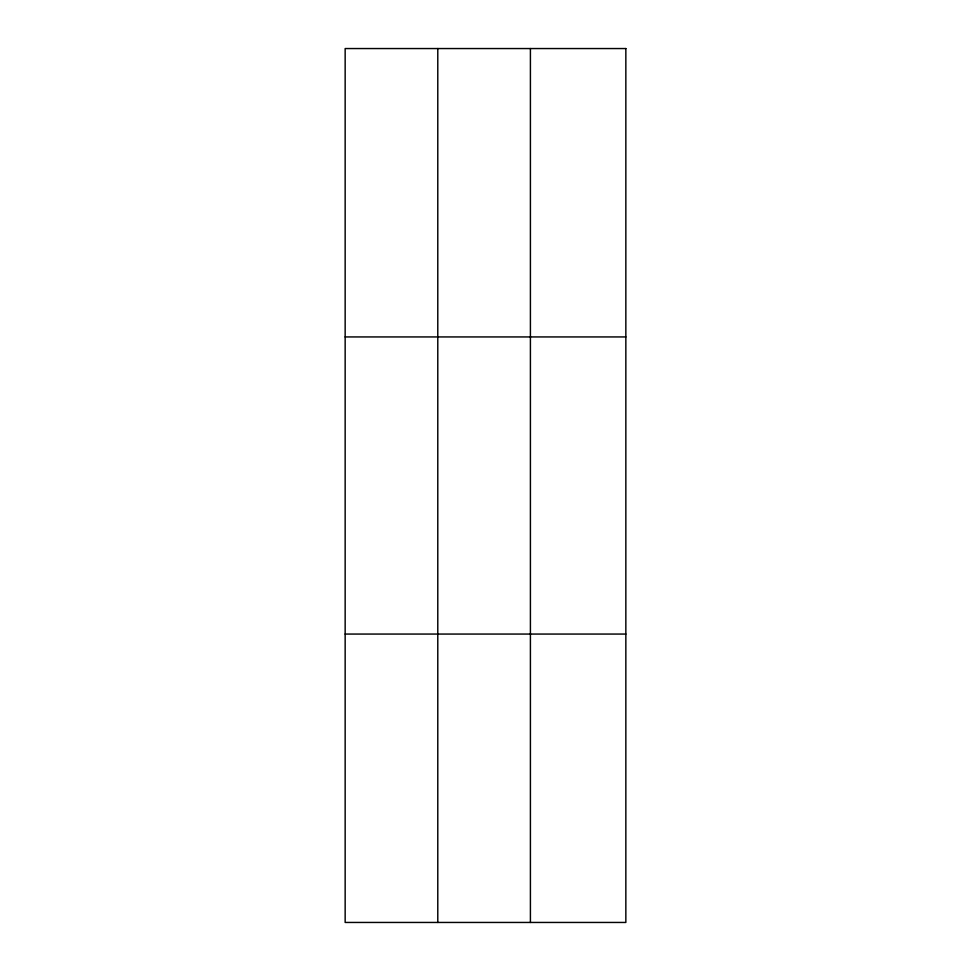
<?xml version="1.0" encoding="UTF-8"?>
<svg xmlns="http://www.w3.org/2000/svg" width="971" height="971" viewBox="0 0 971 971"><rect width="100%" height="100%" fill="white"/><g stroke="black" fill="none" stroke-linecap="round" stroke-linejoin="round"><path stroke-width="1.46" d="M437.787 922.45L437.787 48.55M530.409 922.45L530.409 48.55M345.154 336.937L625.846 336.937M345.154 634.063L625.846 634.063M625.846 48.55L625.846 922.45L345.154 922.45L345.154 48.55L625.846 48.55"/></g></svg>
